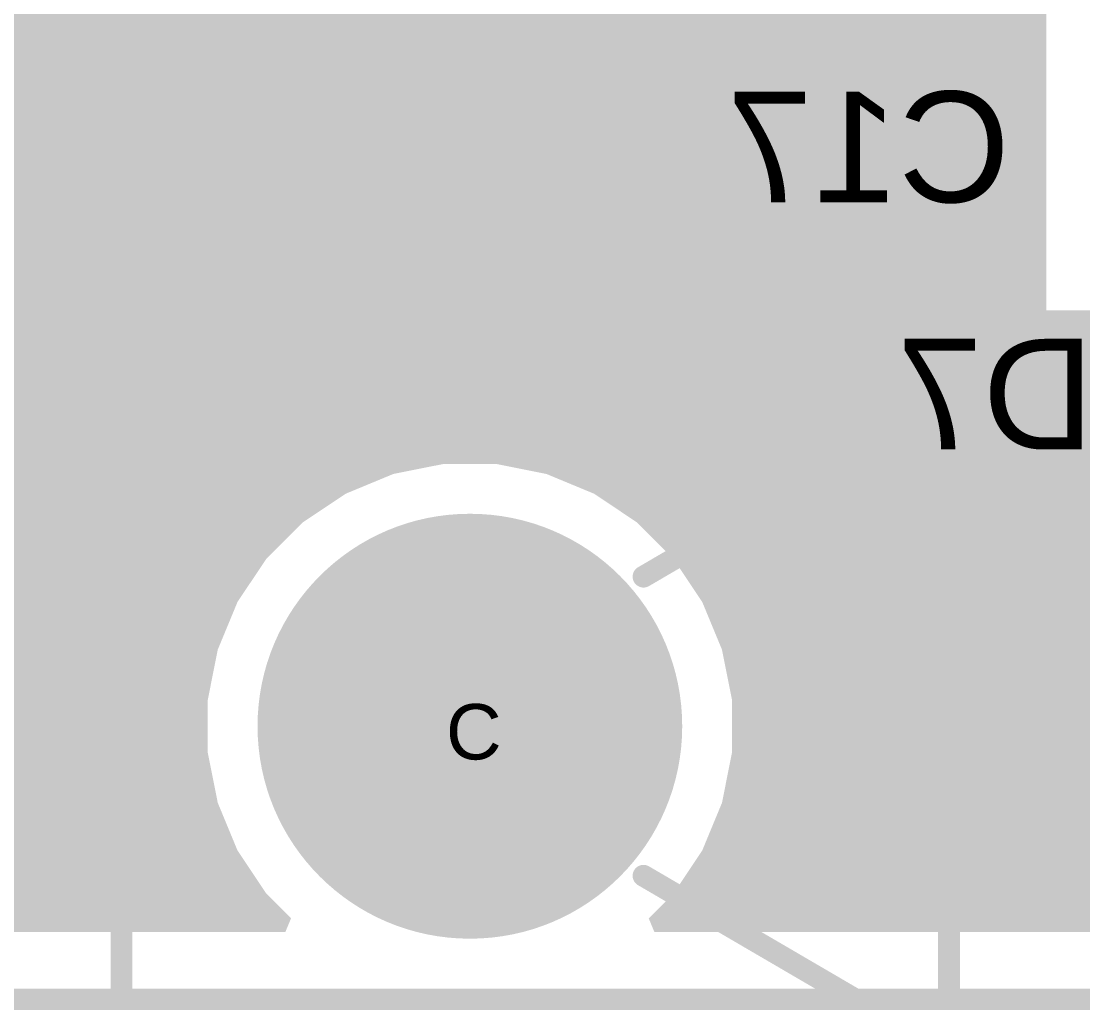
# Model space of a CAD drawing. Header units: inches. Extents: x -38 to 276, y -7 to 269.
# Drawn here: x 36.96 to 46.71, y 85.47 to 94.48 of the extents above; entities that cross this region are included whole.
import ezdxf

# ---------------------------------------------------------------- set-up
doc = ezdxf.new("R2010")
doc.units = ezdxf.units.IN
for name, color, linetype in [('Bottom Layer', 5, 'Continuous'), ('Bottom Overlay', 54, 'Continuous'), ('Bottom Solder', 6, 'Continuous'), ('Drill Drawing', 1, 'Continuous'), ('Multi-Layer', 9, 'Continuous'), ('Pad Holes', 156, 'Continuous'), ('Top Layer', 1, 'Continuous'), ('Top Overlay', 2, 'Continuous'), ('Top Solder', 216, 'Continuous')]:
    doc.layers.add(name, color=color, linetype=linetype)
doc.styles.add('Arial', font='', dxfattribs={"height": 0.2})
doc.styles.get('Arial').set_extended_font_data('Arial')

# ---------------------------------------------------------------- blocks, each defined once
blk = doc.blocks.new('35_12_25_15')
at = {"layer": 'Bottom Layer'}
h = blk.add_hatch(color=5, dxfattribs=at)
edge = h.paths.add_edge_path()
edge.add_arc((12.7, 0), 1.9, 0, 360)
at = {"layer": 'Bottom Solder'}
h = blk.add_hatch(color=6, dxfattribs=at)
edge = h.paths.add_edge_path()
edge.add_arc((12.7, 0), 1.95, 0, 360)
at = {"layer": 'Multi-Layer'}
h = blk.add_hatch(color=9, dxfattribs=at)
edge = h.paths.add_edge_path()
edge.add_arc((12.7, 0), 1.9, 0, 360)
at = {"layer": 'Pad Holes'}
h = blk.add_hatch(color=7, dxfattribs=at)
edge = h.paths.add_edge_path()
edge.add_arc((12.7, 0), 1.2, 0, 360)
at = {"layer": 'Top Layer'}
h = blk.add_hatch(color=1, dxfattribs=at)
edge = h.paths.add_edge_path()
edge.add_arc((12.7, 0), 1.9, 0, 360)
at = {"layer": 'Top Solder'}
h = blk.add_hatch(color=216, dxfattribs=at)
edge = h.paths.add_edge_path()
edge.add_arc((12.7, 0), 1.95, 0, 360)
at = {"layer": 'Top Overlay', "const_width": 0.2}
for points in [[(9.5, 6.25), (10.4999, 6.25)], [(9.5, 0.8), (9.5, 6.25)], [(10.4999, 6.25), (17.0999, 6.25)], [(10.4999, 3.5), (10.4999, 6.25)], [(10.5, 3.5), (12.7101, 6.25)], [(12.15, 3.556), (13.2079, 6.25)], [(12.15, 3.556), (15.8018, 6.25)], [(12.71, 6.25), (13.2079, 6.25)], [(13.7, 3.556), (16.3868, 6.25)], [(15.8018, 6.25), (16.3868, 6.25)], [(17.0999, -3.5561), (17.0999, 6.25)], [(13.7, 3.556), (17.0999, 3.5561)], [(17.0999, 3.01), (17.0999, 3.5561)], [(14.2946, 1.3727), (17.0999, 3.01)], [(-9.5, 0.8), (9.5, 0.8)], [(-9.5, -0.8), (9.5, -0.8)], [(9.5, -6.25), (9.5, -0.8)], [(14.2946, -1.3726), (17.0999, -3.0099)]]:
    blk.add_lwpolyline(points, dxfattribs=at)
at = {"layer": 'Top Overlay', "const_width": 0.1}
for points in [[(9.45, 6.25, 1), (9.55, 6.25, 1)], [(9.45, 6.25, 1), (9.55, 6.25, 1)], [(10.4499, 6.25, 1), (10.5499, 6.25, 1)], [(10.4499, 6.25, 1), (10.5499, 6.25, 1)], [(10.4499, 6.25, 1), (10.5499, 6.25, 1)], [(12.66, 6.25, 1), (12.76, 6.25, 1)], [(12.6601, 6.25, 1), (12.7601, 6.25, 1)], [(13.1579, 6.25, 1), (13.2579, 6.25, 1)], [(13.1579, 6.25, 1), (13.2579, 6.25, 1)], [(15.7518, 6.25, 1), (15.8518, 6.25, 1)], [(15.7518, 6.25, 1), (15.8518, 6.25, 1)], [(16.3368, 6.25, 1), (16.4368, 6.25, 1)], [(16.3368, 6.25, 1), (16.4368, 6.25, 1)], [(17.0499, 6.25, 1), (17.1499, 6.25, 1)], [(17.0499, 6.25, 1), (17.1499, 6.25, 1)], [(12.1, 3.556, 1), (12.2, 3.556, 1)], [(12.1, 3.556, 1), (12.2, 3.556, 1)], [(13.65, 3.556, 1), (13.75, 3.556, 1)], [(13.65, 3.556, 1), (13.75, 3.556, 1)], [(17.0499, 3.5561, 1), (17.1499, 3.5561, 1)], [(17.0499, 3.5561, 1), (17.1499, 3.5561, 1)], [(10.4499, 3.5, 1), (10.5499, 3.5, 1)], [(10.45, 3.5, 1), (10.55, 3.5, 1)], [(17.0499, 3.01, 1), (17.1499, 3.01, 1)], [(17.0499, 3.01, 1), (17.1499, 3.01, 1)], [(14.2446, 1.3727, 1), (14.3446, 1.3727, 1)], [(9.45, 0.8, 1), (9.55, 0.8, 1)], [(9.45, 0.8, 1), (9.55, 0.8, 1)], [(9.45, -0.8, 1), (9.55, -0.8, 1)], [(9.45, -0.8, 1), (9.55, -0.8, 1)], [(14.2446, -1.3726, 1), (14.3446, -1.3726, 1)]]:
    blk.add_lwpolyline(points, format="xyb", close=True, dxfattribs=at)

msp = doc.modelspace()

# ---------------------------------------------------------------- hatches: boundary and pattern name
at = {"layer": 'Bottom Layer'}
msp.add_hatch(color=5, dxfattribs=at).paths.add_polyline_path([(49.4725, 121.1251), (49.5876, 121.0482), (49.6645, 120.9331), (49.6911, 120.7994), (49.6908, 120.7973), (49.6908, 102.2736), (49.6916, 102.2681), (49.6611, 102.1149), (49.5712, 101.9803), (49.4365, 101.8903), (49.2834, 101.8598), (49.2778, 101.8606), (47.266, 101.8606), (47.2279, 101.8986), (46.9981, 102.0313), (46.7417, 102.1), (46.4763, 102.1), (46.2199, 102.0313), (45.9901, 101.8986), (45.8024, 101.7109), (45.6697, 101.4811), (45.601, 101.2247), (45.601, 100.9593), (45.6697, 100.7029), (45.8024, 100.4731), (45.9901, 100.2854), (46.1478, 100.1944), (46.1137, 100.0674), (45.339, 100.0674), (45.339, 100.2027), (43.053, 100.2027), (43.053, 100.0834), (41.4127, 100.0834), (41.4118, 100.0855), (41.4097, 100.0864), (41.4097, 100.3026), (42.061, 100.3026), (42.061, 105.1286), (38.965, 105.1286), (38.965, 100.3026), (39.6163, 100.3026), (39.6163, 100.076), (39.6154, 100.076), (39.6497, 99.7274), (39.7514, 99.3922), (39.9165, 99.0832), (40.1388, 98.8125), (40.4096, 98.5902), (40.7185, 98.4251), (41.0537, 98.3234), (41.4023, 98.2891), (41.4023, 98.29), (43.053, 98.29), (43.053, 98.1707), (45.339, 98.1707), (45.339, 98.274), (47.8526, 98.274), (47.855, 98.2657), (47.7597, 98.1387), (47.027, 98.1387), (47.027, 97.162), (46.9, 97.0645), (46.7686, 97.0998), (46.5032, 97.0998), (46.2468, 97.0311), (46.017, 96.8984), (45.8293, 96.7107), (45.6966, 96.4808), (45.6279, 96.2245), (45.6279, 95.959), (45.6966, 95.7027), (45.8293, 95.4728), (46.017, 95.2852), (46.2468, 95.1524), (46.395, 95.1127), (46.437, 95.0954), (46.4819, 95.0894), (46.5032, 95.0838), (46.5252, 95.0838), (46.6359, 95.0692), (46.7466, 95.0838), (46.7686, 95.0838), (46.7898, 95.0894), (46.8348, 95.0954), (46.8767, 95.1127), (47.025, 95.1524), (47.134, 95.2154), (47.244, 95.1519), (47.244, 94.6213), (46.3803, 94.6213), (46.3803, 91.8273), (49.137, 91.8273), (49.137, 90.0629), (50.953, 90.0629), (50.953, 90.2523), (51.4064, 90.2523), (51.4064, 90.1319), (53.3114, 90.1319), (53.3114, 91.3363), (54.4939, 91.3363), (54.4939, 90.1318), (56.3989, 90.1318), (56.3989, 90.1882), (57.8228, 90.1882), (57.8596, 90.0667), (57.8374, 90.0518), (57.8013, 90.0157), (57.7589, 89.9874), (57.582, 89.8105), (54.4936, 86.7221), (54.3466, 86.5889), (54.0068, 86.3618), (53.641, 86.2103), (53.2402, 86.1306), (53.0421, 86.1209), (42.78, 86.1209), (42.7274, 86.2479), (42.9555, 86.4759), (43.219, 86.8703), (43.4005, 87.3085), (43.493, 87.7737), (43.493, 88.2481), (43.4005, 88.7133), (43.219, 89.1515), (42.9555, 89.5459), (42.6201, 89.8813), (42.2257, 90.1448), (41.7874, 90.3264), (41.3222, 90.4189), (40.8479, 90.4189), (40.3827, 90.3264), (39.9444, 90.1448), (39.55, 89.8813), (39.2146, 89.5459), (38.9511, 89.1515), (38.7696, 88.7133), (38.6771, 88.2481), (38.6771, 87.7737), (38.7696, 87.3085), (38.9511, 86.8703), (39.2146, 86.4759), (39.4427, 86.2479), (39.3901, 86.1209), (34.2978, 86.1209), (34.2246, 86.1245), (34.0689, 86.1554), (33.9341, 86.2113), (33.8127, 86.2924), (33.7095, 86.3956), (33.6284, 86.517), (33.5725, 86.6518), (33.5415, 86.8076), (33.538, 86.8807), (33.5379, 106.172), (33.5379, 106.3221), (33.528, 106.3721), (33.528, 106.4231), (33.4694, 106.7176), (33.4499, 106.7647), (33.44, 106.8147), (33.3251, 107.0921), (33.2967, 107.1345), (33.2772, 107.1816), (33.1104, 107.4313), (33.0744, 107.4673), (33.046, 107.5097), (32.8337, 107.722), (32.7913, 107.7504), (32.7553, 107.7864), (32.5056, 107.9532), (32.4585, 107.9727), (32.4161, 108.0011), (32.31, 108.045), (32.3353, 108.172), (46.0643, 108.172), (46.1919, 108.172), (46.2666, 108.1819), (46.3418, 108.1868), (46.5921, 108.2366), (46.6635, 108.2608), (46.7363, 108.2803), (46.972, 108.3779), (47.0373, 108.4156), (47.1049, 108.449), (47.3171, 108.5907), (47.3738, 108.6404), (47.4336, 108.6863), (47.614, 108.8667), (47.6599, 108.9266), (47.7096, 108.9832), (47.8513, 109.1954), (47.8847, 109.263), (47.9224, 109.3283), (48.02, 109.564), (48.0395, 109.6368), (48.0637, 109.7082), (48.1135, 109.9585), (48.1185, 110.0337), (48.1283, 110.1084), (48.1283, 110.236), (48.1283, 116.205), (48.1265, 116.2182), (48.1278, 116.2314), (48.1221, 116.3973), (48.1097, 116.4716), (48.1022, 116.5466), (48.0263, 116.8697), (47.9996, 116.9402), (47.9776, 117.0123), (47.8401, 117.3143), (47.8002, 117.3782), (47.7646, 117.4446), (47.5708, 117.714), (47.5192, 117.769), (47.4713, 117.8271), (47.2287, 118.0536), (47.1674, 118.0974), (47.109, 118.1451), (46.8269, 118.3198), (46.7582, 118.3508), (46.6917, 118.3862), (46.3809, 118.5026), (46.3075, 118.5196), (46.2353, 118.5413), (45.9078, 118.5948), (45.8325, 118.5972), (45.7574, 118.6044), (45.6049, 118.5992), (27.1989, 118.5992), (27.1988, 118.5992), (27.0481, 118.5992), (26.9734, 118.5893), (26.8982, 118.5844), (26.6025, 118.5256), (26.5311, 118.5014), (26.4584, 118.4819), (26.1799, 118.3665), (26.1146, 118.3288), (26.047, 118.2955), (25.7963, 118.128), (25.7397, 118.0783), (25.6799, 118.0324), (25.4667, 117.8193), (25.4208, 117.7595), (25.3711, 117.7028), (25.2036, 117.4521), (25.1703, 117.3845), (25.1326, 117.3193), (25.0173, 117.0408), (24.9977, 116.9679), (24.9735, 116.8966), (24.9147, 116.6009), (24.9098, 116.5257), (24.8999, 116.451), (24.8999, 116.3003), (24.8999, 110.6306), (24.8999, 110.4641), (24.9098, 110.3894), (24.9147, 110.3142), (24.9337, 110.2187), (24.826, 110.109), (19.812, 110.109), (19.812, 107.315), (19.812, 107.315), (19.7689, 107.2059), (17.272, 107.2059), (17.272, 106.1843), (12.9539, 106.1843), (12.9539, 106.3042), (12.9538, 106.3042), (12.9538, 108.0567), (11.3734, 108.0567), (11.3734, 108.8669), (11.6188, 108.8669), (11.6188, 109.8169), (11.6188, 110.494), (11.6376, 110.5129), (11.6863, 110.5259), (11.7362, 110.5325), (11.7828, 110.5518), (11.8314, 110.5648), (11.8758, 110.5832), (12.0028, 110.5029), (12.0028, 108.8669), (14.2388, 108.8669), (14.2388, 108.9163), (16.2516, 108.9163), (16.2516, 108.9117), (16.7057, 108.9564), (17.1424, 109.0889), (17.5448, 109.304), (17.8976, 109.5934), (18.187, 109.9462), (18.4021, 110.3486), (18.5346, 110.7853), (18.5793, 111.2394), (18.5747, 111.2394), (18.5747, 113.215), (19.957, 113.215), (19.957, 115.131), (19.7426, 115.131), (19.7426, 120.8403), (19.7427, 120.8403), (19.7664, 120.9593), (19.8338, 121.0602), (19.9347, 121.1276), (20.0537, 121.1513), (20.0537, 121.1514), (49.3367, 121.1514), (49.3388, 121.1517)])
h = msp.add_hatch(color=5, dxfattribs=at)
h.paths.add_polyline_path([(26.5797, 107.696), (31.496, 107.696), (31.496, 107.696), (31.496, 107.696), (31.6461, 107.696), (31.9405, 107.6374), (32.2179, 107.5226), (32.4675, 107.3558), (32.6798, 107.1435), (32.8466, 106.8939), (32.9614, 106.6165), (33.02, 106.3221), (33.02, 106.172), (33.02, 86.868), (33.0261, 86.744), (33.0745, 86.5008), (33.1694, 86.2716), (33.3072, 86.0654), (33.4825, 85.8901), (33.6887, 85.7523), (33.9178, 85.6574), (34.1611, 85.609), (34.2851, 85.6029), (53.0548, 85.6029), (53.3038, 85.6151), (53.7921, 85.7123), (54.2521, 85.9028), (54.6662, 86.1795), (54.8509, 86.3469), (57.9483, 89.4443), (58.1252, 89.6212), (58.5412, 89.8991), (59.0034, 90.0906), (59.4941, 90.1882), (59.7443, 90.1882), (81.9864, 90.1882), (81.9864, 78.266), (71.1221, 78.266), (70.8719, 78.266), (70.3812, 78.3636), (69.9189, 78.5551), (69.5029, 78.8331), (68.3079, 80.028), (68.3079, 80.028), (68.1233, 80.1955), (67.7092, 80.4721), (67.2492, 80.6626), (66.7609, 80.7598), (66.5119, 80.772), (30.4499, 80.772), (30.3027, 80.772), (30.0141, 80.8294), (29.7423, 80.942), (29.4976, 81.1055), (29.2895, 81.3136), (29.126, 81.5582), (29.0134, 81.8301), (28.956, 82.1187), (28.956, 82.2659), (28.956, 94.488), (28.956, 94.488), (28.956, 94.488), (28.956, 94.4881), (28.9511, 94.5876), (28.9476, 94.605), (28.9123, 94.7829), (28.836, 94.9669), (28.7254, 95.1325), (28.5845, 95.2734), (28.4189, 95.384), (28.2349, 95.4602), (28.0396, 95.4991), (27.94, 95.504), (26.416, 95.504), (26.3159, 95.504), (26.1196, 95.543), (25.9347, 95.6196), (25.7683, 95.7308), (25.6268, 95.8723), (25.5156, 96.0387), (25.439, 96.2236), (25.4, 96.4199), (25.4, 96.52), (25.4, 106.5163), (25.4, 106.5163), (25.402, 106.6425), (25.4453, 106.8604), (25.5342, 107.0751), (25.6633, 107.2683), (25.8277, 107.4326), (26.0209, 107.5617), (26.2356, 107.6507), (26.4635, 107.696)])
h.paths.add_polyline_path([(65.0824, 86.4608), (64.7116, 86.4608), (64.3535, 86.3648), (64.0325, 86.1795), (63.7703, 85.9173), (63.585, 85.5962), (63.489, 85.2382), (63.489, 84.8674), (63.585, 84.5093), (63.7703, 84.1883), (64.0325, 83.9261), (64.3535, 83.7407), (64.7116, 83.6448), (65.0824, 83.6448), (65.4405, 83.7407), (65.7615, 83.9261), (66.0237, 84.1883), (66.209, 84.5093), (66.305, 84.8674), (66.305, 85.2382), (66.209, 85.5962), (66.0237, 85.9173), (65.7615, 86.1795), (65.4405, 86.3648)], flags=0)

# ---------------------------------------------------------------- block references
msp.add_blockref('35_12_25_15', (28.3851, 88.0109))

# ---------------------------------------------------------------- texts
at = {"layer": 'Bottom Overlay', "style": 'Arial', "text_generation_flag": 2}
for s, p in [('C17', (46.0483, 92.8205)), ('D7', (46.8204, 90.5512))]:
    msp.add_text(s, height=1.016, dxfattribs=at).set_placement(p)
at = {"layer": 'Drill Drawing', "style": 'Arial'}
msp.add_text('C', height=0.508, dxfattribs=at).set_placement((40.865, 87.7062))

doc.saveas('drawing.dxf')
